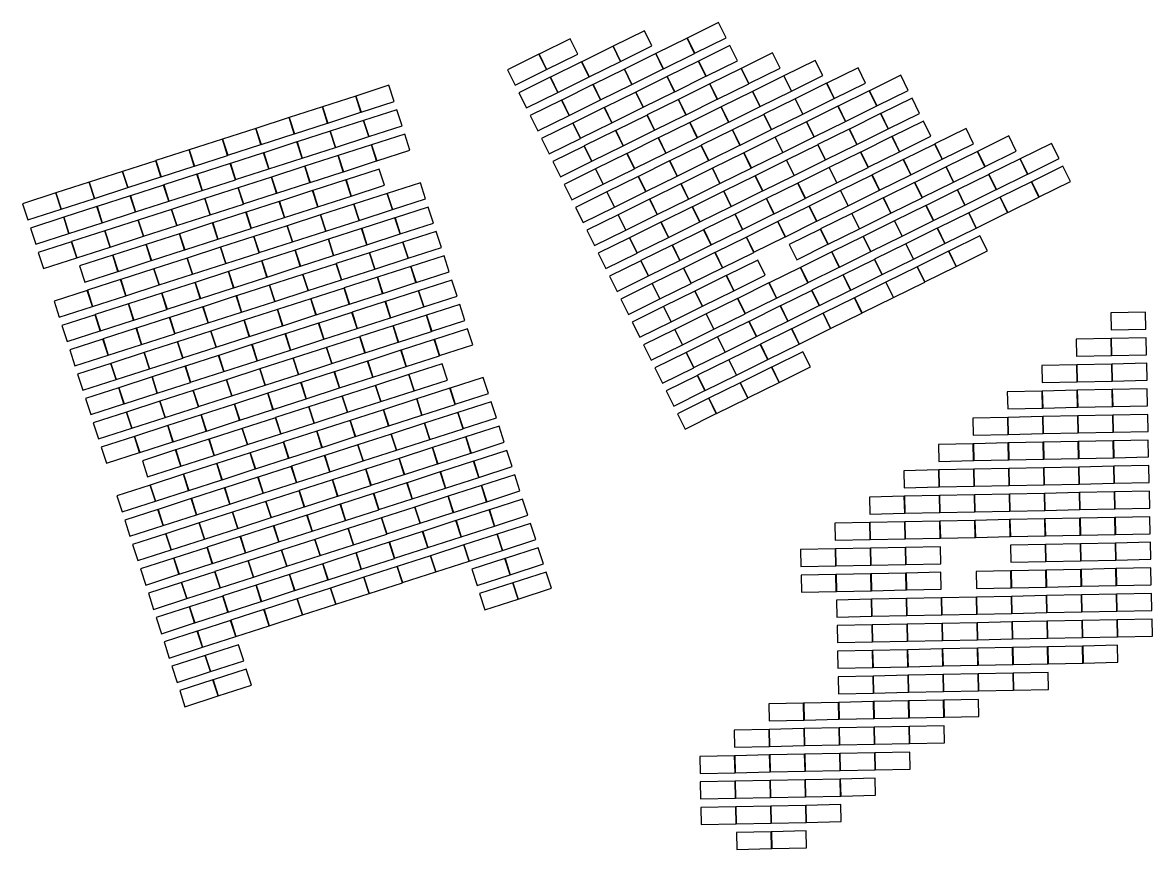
# Model space of a CAD drawing. Extents: x 13940 to 21108, y 1125 to 4857.
# Drawn here: x 16008 to 18576, y 1125 to 3004 of the extents above; entities that cross this region are included whole.
import ezdxf

# ---------------------------------------------------------------- set-up
doc = ezdxf.new("R2010")
doc.units = 0
doc.layers.add('Panels', color=7, linetype='Continuous')

msp = doc.modelspace()

# ---------------------------------------------------------------- linework, layer by layer
at = {"layer": 'Panels'}
for points, elevation in [([(17367.383, 2915.714), (17438.507, 2950.85), (17421.404, 2985.471), (17350.28, 2950.334)], -27.035), ([(17535.819, 2934.105), (17606.944, 2969.241), (17589.841, 3003.862), (17518.717, 2968.725)], -27.035), ([(17198.946, 2897.323), (17270.07, 2932.459), (17252.967, 2967.079), (17181.843, 2931.943)], -27.035), ([(17464.471, 2898.858), (17535.595, 2933.994), (17518.492, 2968.615), (17447.368, 2933.478)], -27.035), ([(17127.597, 2862.076), (17198.722, 2897.212), (17181.619, 2931.832), (17110.494, 2896.696)], -27.035), ([(17296.034, 2880.467), (17367.158, 2915.603), (17350.056, 2950.223), (17278.931, 2915.087)], -27.035), ([(17393.122, 2863.611), (17464.247, 2898.747), (17447.144, 2933.367), (17376.019, 2898.231)], -27.035), ([(17561.559, 2882.002), (17632.683, 2917.138), (17615.581, 2951.758), (17544.456, 2916.622)], -27.035), ([(17658.647, 2865.146), (17729.772, 2900.282), (17712.669, 2934.902), (17641.544, 2899.766)], -27.035), ([(17224.686, 2845.22), (17295.81, 2880.356), (17278.707, 2914.976), (17207.583, 2879.84)], -27.035), ([(17490.211, 2846.755), (17561.335, 2881.891), (17544.232, 2916.511), (17473.108, 2881.375)], -27.035), ([(17755.736, 2848.29), (17826.86, 2883.426), (17809.757, 2918.046), (17738.633, 2882.91)], -27.035), ([(17153.337, 2809.972), (17224.461, 2845.109), (17207.359, 2879.729), (17136.234, 2844.593)], -27.035), ([(17321.774, 2828.364), (17392.898, 2863.5), (17375.795, 2898.12), (17304.671, 2862.984)], -27.035), ([(17418.862, 2811.508), (17489.986, 2846.644), (17472.884, 2881.264), (17401.759, 2846.128)], -27.035), ([(17587.299, 2829.899), (17658.423, 2865.035), (17641.32, 2899.655), (17570.196, 2864.519)], -27.035), ([(17684.387, 2813.043), (17755.511, 2848.179), (17738.409, 2882.799), (17667.284, 2847.663)], -27.035), ([(17852.824, 2831.434), (17923.948, 2866.57), (17906.845, 2901.19), (17835.721, 2866.054)], -27.035), ([(17949.912, 2814.578), (18021.036, 2849.714), (18003.934, 2884.334), (17932.809, 2849.198)], -27.035), ([(16777.251, 2800.217), (16852.741, 2824.6), (16840.872, 2861.345), (16765.382, 2836.962)], 25.865), ([(17250.425, 2793.116), (17321.55, 2828.253), (17304.447, 2862.873), (17233.322, 2827.737)], -27.035), ([(17515.95, 2794.652), (17587.075, 2829.788), (17569.972, 2864.408), (17498.847, 2829.272)], -27.035), ([(17781.475, 2796.187), (17852.6, 2831.323), (17835.497, 2865.943), (17764.372, 2830.807)], -27.035), ([(16701.523, 2775.758), (16777.013, 2800.14), (16765.144, 2836.885), (16689.654, 2812.503)], 25.865), ([(17179.077, 2757.869), (17250.201, 2793.006), (17233.098, 2827.626), (17161.974, 2792.489)], -27.035), ([(17347.513, 2776.26), (17418.638, 2811.397), (17401.535, 2846.017), (17330.411, 2810.881)], -27.035), ([(17444.602, 2759.404), (17515.726, 2794.541), (17498.623, 2829.161), (17427.499, 2794.025)], -27.035), ([(17613.038, 2777.795), (17684.163, 2812.932), (17667.06, 2847.552), (17595.936, 2812.416)], -27.035), ([(17710.127, 2760.939), (17781.251, 2796.076), (17764.148, 2830.696), (17693.024, 2795.56)], -27.035), ([(17878.563, 2779.331), (17949.688, 2814.467), (17932.585, 2849.087), (17861.461, 2813.951)], -27.035), ([(17975.652, 2762.475), (18046.776, 2797.611), (18029.673, 2832.231), (17958.549, 2797.095)], -27.035), ([(16625.795, 2751.298), (16701.285, 2775.681), (16689.416, 2812.426), (16613.926, 2788.043)], 25.865), ([(16795.112, 2744.916), (16870.602, 2769.298), (16858.734, 2806.043), (16783.244, 2781.661)], 25.865), ([(17276.165, 2741.013), (17347.289, 2776.15), (17330.186, 2810.77), (17259.062, 2775.633)], -27.035), ([(17541.69, 2742.548), (17612.814, 2777.685), (17595.711, 2812.305), (17524.587, 2777.169)], -27.035), ([(17807.215, 2744.083), (17878.339, 2779.22), (17861.236, 2813.84), (17790.112, 2778.704)], -27.035), ([(16550.067, 2726.839), (16625.557, 2751.221), (16613.689, 2787.966), (16538.199, 2763.584)], 25.865), ([(16719.385, 2720.456), (16794.875, 2744.839), (16783.006, 2781.584), (16707.516, 2757.201)], 25.865), ([(17204.816, 2705.766), (17275.941, 2740.903), (17258.838, 2775.523), (17187.714, 2740.386)], -27.035), ([(17373.253, 2724.157), (17444.378, 2759.294), (17427.275, 2793.914), (17356.15, 2758.777)], -27.035), ([(17470.341, 2707.301), (17541.466, 2742.438), (17524.363, 2777.058), (17453.239, 2741.921)], -27.035), ([(17638.778, 2725.692), (17709.903, 2760.829), (17692.8, 2795.449), (17621.675, 2760.312)], -27.035), ([(17735.866, 2708.836), (17806.991, 2743.973), (17789.888, 2778.593), (17718.764, 2743.456)], -27.035), ([(17904.303, 2727.227), (17975.428, 2762.364), (17958.325, 2796.984), (17887.2, 2761.848)], -27.035), ([(18001.391, 2710.371), (18072.516, 2745.508), (18055.413, 2780.128), (17984.289, 2744.992)], -27.035), ([(16474.339, 2702.379), (16549.829, 2726.762), (16537.961, 2763.507), (16462.471, 2739.124)], 25.865), ([(16643.657, 2695.997), (16719.147, 2720.379), (16707.278, 2757.125), (16631.788, 2732.742)], 25.865), ([(16812.974, 2689.614), (16888.464, 2713.997), (16876.596, 2750.742), (16801.106, 2726.36)], 25.865), ([(17301.905, 2688.91), (17373.029, 2724.046), (17355.926, 2758.667), (17284.802, 2723.53)], -27.035), ([(17567.43, 2690.445), (17638.554, 2725.582), (17621.451, 2760.202), (17550.327, 2725.065)], -27.035), ([(17832.955, 2691.98), (17904.079, 2727.117), (17886.976, 2761.737), (17815.852, 2726.6)], -27.035), ([(18098.48, 2693.515), (18169.604, 2728.652), (18152.501, 2763.272), (18081.377, 2728.136)], -27.035), ([(16398.611, 2677.92), (16474.101, 2702.302), (16462.233, 2739.048), (16386.743, 2714.665)], 25.865), ([(16567.929, 2671.537), (16643.419, 2695.92), (16631.55, 2732.665), (16556.06, 2708.283)], 25.865), ([(16737.246, 2665.155), (16812.736, 2689.538), (16800.868, 2726.283), (16725.378, 2701.9)], 25.865), ([(17230.556, 2653.663), (17301.68, 2688.799), (17284.578, 2723.42), (17213.453, 2688.283)], -27.035), ([(17398.993, 2672.054), (17470.117, 2707.19), (17453.014, 2741.811), (17381.89, 2706.674)], -27.035), ([(17496.081, 2655.198), (17567.205, 2690.334), (17550.103, 2724.955), (17478.978, 2689.818)], -27.035), ([(17664.518, 2673.589), (17735.642, 2708.726), (17718.539, 2743.346), (17647.415, 2708.209)], -27.035), ([(17761.606, 2656.733), (17832.73, 2691.87), (17815.628, 2726.49), (17744.503, 2691.353)], -27.035), ([(17930.043, 2675.124), (18001.167, 2710.261), (17984.064, 2744.881), (17912.94, 2709.744)], -27.035), ([(18027.131, 2658.268), (18098.255, 2693.405), (18081.153, 2728.025), (18010.028, 2692.888)], -27.035), ([(18195.568, 2676.659), (18266.692, 2711.796), (18249.589, 2746.416), (18178.465, 2711.279)], -27.035), ([(18292.656, 2659.803), (18363.78, 2694.94), (18346.678, 2729.56), (18275.553, 2694.423)], -27.035), ([(16322.883, 2653.46), (16398.373, 2677.843), (16386.505, 2714.588), (16311.015, 2690.206)], 25.865), ([(16492.201, 2647.078), (16567.691, 2671.461), (16555.823, 2708.206), (16480.333, 2683.823)], 25.865), ([(16661.518, 2640.696), (16737.008, 2665.078), (16725.14, 2701.823), (16649.65, 2677.441)], 25.865), ([(17327.644, 2636.807), (17398.769, 2671.943), (17381.666, 2706.563), (17310.541, 2671.427)], -27.035), ([(17593.169, 2638.342), (17664.294, 2673.478), (17647.191, 2708.099), (17576.066, 2672.962)], -27.035), ([(17858.694, 2639.877), (17929.819, 2675.013), (17912.716, 2709.634), (17841.591, 2674.497)], -27.035), ([(18124.219, 2641.412), (18195.344, 2676.549), (18178.241, 2711.169), (18107.116, 2676.032)], -27.035), ([(16247.155, 2629.001), (16322.645, 2653.384), (16310.777, 2690.129), (16235.287, 2665.746)], 25.865), ([(16416.473, 2622.619), (16491.963, 2647.001), (16480.095, 2683.746), (16404.605, 2659.364)], 25.865), ([(16585.791, 2616.236), (16661.281, 2640.619), (16649.412, 2677.364), (16573.922, 2652.981)], 25.865), ([(16755.108, 2609.854), (16830.598, 2634.236), (16818.73, 2670.982), (16743.24, 2646.599)], 25.865), ([(17256.296, 2601.56), (17327.42, 2636.696), (17310.317, 2671.316), (17239.193, 2636.18)], -27.035), ([(17424.733, 2619.951), (17495.857, 2655.087), (17478.754, 2689.707), (17407.63, 2654.571)], -27.035), ([(17521.821, 2603.095), (17592.945, 2638.231), (17575.842, 2672.851), (17504.718, 2637.715)], -27.035), ([(17690.257, 2621.486), (17761.382, 2656.622), (17744.279, 2691.243), (17673.155, 2656.106)], -27.035), ([(17787.346, 2604.63), (17858.47, 2639.766), (17841.367, 2674.387), (17770.243, 2639.25)], -27.035), ([(17955.782, 2623.021), (18026.907, 2658.157), (18009.804, 2692.778), (17938.68, 2657.641)], -27.035), ([(18052.871, 2606.165), (18123.995, 2641.301), (18106.892, 2675.922), (18035.768, 2640.785)], -27.035), ([(18221.307, 2624.556), (18292.432, 2659.693), (18275.329, 2694.313), (18204.205, 2659.176)], -27.035), ([(18318.396, 2607.7), (18389.52, 2642.837), (18372.417, 2677.457), (18301.293, 2642.32)], -27.035), ([(16171.428, 2604.541), (16246.918, 2628.924), (16235.049, 2665.669), (16159.559, 2641.287)], 25.865), ([(16340.745, 2598.159), (16416.235, 2622.542), (16404.367, 2659.287), (16328.877, 2634.904)], 25.865), ([(16510.063, 2591.777), (16585.553, 2616.159), (16573.684, 2652.904), (16498.194, 2628.522)], 25.865), ([(16679.38, 2585.394), (16754.87, 2609.777), (16743.002, 2646.522), (16667.512, 2622.14)], 25.865), ([(17353.384, 2584.704), (17424.508, 2619.84), (17407.406, 2654.46), (17336.281, 2619.324)], -27.035), ([(17618.909, 2586.239), (17690.033, 2621.375), (17672.931, 2655.995), (17601.806, 2620.859)], -27.035), ([(17884.434, 2587.774), (17955.558, 2622.91), (17938.456, 2657.53), (17867.331, 2622.394)], -27.035), ([(18149.959, 2589.309), (18221.083, 2624.445), (18203.981, 2659.066), (18132.856, 2623.929)], -27.035), ([(16095.7, 2580.082), (16171.19, 2604.465), (16159.321, 2641.21), (16083.831, 2616.827)], 25.865), ([(16265.017, 2573.7), (16340.507, 2598.082), (16328.639, 2634.827), (16253.149, 2610.445)], 25.865), ([(16434.335, 2567.317), (16509.825, 2591.7), (16497.956, 2628.445), (16422.466, 2604.062)], 25.865), ([(16603.652, 2560.935), (16679.142, 2585.317), (16667.274, 2622.063), (16591.784, 2597.68)], 25.865), ([(16848.698, 2579.012), (16924.188, 2603.395), (16912.319, 2640.14), (16836.83, 2615.757)], 25.865), ([(17450.472, 2567.848), (17521.597, 2602.984), (17504.494, 2637.604), (17433.369, 2602.468)], -27.035), ([(17547.56, 2550.992), (17618.685, 2586.128), (17601.582, 2620.748), (17530.458, 2585.612)], -27.035), ([(17715.997, 2569.383), (17787.122, 2604.519), (17770.019, 2639.139), (17698.894, 2604.003)], -27.035), ([(17813.085, 2552.527), (17884.21, 2587.663), (17867.107, 2622.283), (17795.983, 2587.147)], -27.035), ([(17981.522, 2570.918), (18052.647, 2606.054), (18035.544, 2640.674), (17964.419, 2605.538)], -27.035), ([(18078.61, 2554.062), (18149.735, 2589.198), (18132.632, 2623.818), (18061.508, 2588.682)], -27.035), ([(18247.047, 2572.453), (18318.172, 2607.589), (18301.069, 2642.21), (18229.944, 2607.073)], -27.035), ([(16019.972, 2555.623), (16095.462, 2580.005), (16083.593, 2616.75), (16008.103, 2592.368)], 25.865), ([(16189.289, 2549.24), (16264.779, 2573.623), (16252.911, 2610.368), (16177.421, 2585.985)], 25.865), ([(16358.607, 2542.858), (16434.097, 2567.24), (16422.229, 2603.986), (16346.739, 2579.603)], 25.865), ([(16527.925, 2536.475), (16603.415, 2560.858), (16591.546, 2597.603), (16516.056, 2573.221)], 25.865), ([(16772.97, 2554.553), (16848.46, 2578.935), (16836.592, 2615.68), (16761.102, 2591.298)], 25.865), ([(17282.035, 2549.457), (17353.16, 2584.593), (17336.057, 2619.213), (17264.933, 2584.077)], -27.035), ([(17379.124, 2532.601), (17450.248, 2567.737), (17433.145, 2602.357), (17362.021, 2567.221)], -27.035), ([(17644.649, 2534.136), (17715.773, 2569.272), (17698.67, 2603.892), (17627.546, 2568.756)], -27.035), ([(17910.174, 2535.671), (17981.298, 2570.807), (17964.195, 2605.427), (17893.071, 2570.291)], -27.035), ([(18175.699, 2537.206), (18246.823, 2572.342), (18229.72, 2606.962), (18158.596, 2571.826)], -27.035), ([(16113.561, 2524.781), (16189.051, 2549.163), (16177.183, 2585.909), (16101.693, 2561.526)], 25.865), ([(16282.879, 2518.398), (16358.369, 2542.781), (16346.501, 2579.526), (16271.011, 2555.144)], 25.865), ([(16452.197, 2512.016), (16527.687, 2536.399), (16515.818, 2573.144), (16440.328, 2548.761)], 25.865), ([(16697.242, 2530.093), (16772.732, 2554.476), (16760.864, 2591.221), (16685.374, 2566.838)], 25.865), ([(16866.56, 2523.711), (16942.05, 2548.093), (16930.181, 2584.838), (16854.691, 2560.456)], 25.865), ([(17476.212, 2515.744), (17547.336, 2550.881), (17530.233, 2585.501), (17459.109, 2550.365)], -27.035), ([(17573.3, 2498.888), (17644.424, 2534.025), (17627.322, 2568.645), (17556.197, 2533.509)], -27.035), ([(17741.737, 2517.28), (17812.861, 2552.416), (17795.758, 2587.036), (17724.634, 2551.9)], -27.035), ([(17838.825, 2500.424), (17909.949, 2535.56), (17892.847, 2570.18), (17821.722, 2535.044)], -27.035), ([(18007.262, 2518.815), (18078.386, 2553.951), (18061.283, 2588.571), (17990.159, 2553.435)], -27.035), ([(18104.35, 2501.959), (18175.474, 2537.095), (18158.372, 2571.715), (18087.247, 2536.579)], -27.035), ([(16037.834, 2500.321), (16113.324, 2524.704), (16101.455, 2561.449), (16025.965, 2537.066)], 25.865), ([(16207.151, 2493.939), (16282.641, 2518.322), (16270.773, 2555.067), (16195.283, 2530.684)], 25.865), ([(16376.469, 2487.557), (16451.959, 2511.939), (16440.09, 2548.684), (16364.6, 2524.302)], 25.865), ([(16545.786, 2481.174), (16621.276, 2505.557), (16609.408, 2542.302), (16533.918, 2517.919)], 25.865), ([(16621.514, 2505.634), (16697.004, 2530.016), (16685.136, 2566.761), (16609.646, 2542.379)], 25.865), ([(16790.832, 2499.251), (16866.322, 2523.634), (16854.453, 2560.379), (16778.963, 2535.996)], 25.865), ([(17307.775, 2497.353), (17378.9, 2532.49), (17361.797, 2567.11), (17290.672, 2531.974)], -27.035), ([(17404.863, 2480.497), (17475.988, 2515.634), (17458.885, 2550.254), (17387.76, 2515.118)], -27.035), ([(17670.388, 2482.032), (17741.513, 2517.169), (17724.41, 2551.789), (17653.285, 2516.653)], -27.035), ([(17935.913, 2483.567), (18007.038, 2518.704), (17989.935, 2553.324), (17918.81, 2518.188)], -27.035), ([(16131.423, 2469.48), (16206.913, 2493.862), (16195.045, 2530.607), (16119.555, 2506.225)], 25.865), ([(16300.741, 2463.097), (16376.231, 2487.48), (16364.363, 2524.225), (16288.873, 2499.842)], 25.865), ([(16470.058, 2456.715), (16545.548, 2481.097), (16533.68, 2517.843), (16458.19, 2493.46)], 25.865), ([(16715.104, 2474.792), (16790.594, 2499.174), (16778.726, 2535.92), (16703.236, 2511.537)], 25.865), ([(16884.422, 2468.409), (16959.911, 2492.792), (16948.043, 2529.537), (16872.553, 2505.155)], 25.865), ([(17501.952, 2463.641), (17573.076, 2498.778), (17555.973, 2533.398), (17484.849, 2498.261)], -27.035), ([(17599.04, 2446.785), (17670.164, 2481.922), (17653.061, 2516.542), (17581.937, 2481.405)], -27.035), ([(17767.477, 2465.176), (17838.601, 2500.313), (17821.498, 2534.933), (17750.374, 2499.797)], -27.035), ([(17864.565, 2448.32), (17935.689, 2483.457), (17918.586, 2518.077), (17847.462, 2482.941)], -27.035), ([(18033.002, 2466.711), (18104.126, 2501.848), (18087.023, 2536.468), (18015.899, 2501.332)], -27.035), ([(18130.09, 2449.855), (18201.214, 2484.992), (18184.111, 2519.612), (18112.987, 2484.476)], -27.035), ([(16055.695, 2445.02), (16131.185, 2469.403), (16119.317, 2506.148), (16043.827, 2481.765)], 25.865), ([(16225.013, 2438.638), (16300.503, 2463.02), (16288.635, 2499.765), (16213.145, 2475.383)], 25.865), ([(16394.331, 2432.255), (16469.821, 2456.638), (16457.952, 2493.383), (16382.462, 2469)], 25.865), ([(16639.376, 2450.332), (16714.866, 2474.715), (16702.998, 2511.46), (16627.508, 2487.078)], 25.865), ([(16808.694, 2443.95), (16884.184, 2468.333), (16872.315, 2505.078), (16796.825, 2480.695)], 25.865), ([(17333.515, 2445.25), (17404.639, 2480.387), (17387.536, 2515.007), (17316.412, 2479.87)], -27.035), ([(17430.603, 2428.394), (17501.727, 2463.531), (17484.625, 2498.151), (17413.5, 2463.014)], -27.035), ([(17961.653, 2431.464), (18032.777, 2466.601), (18015.675, 2501.221), (17944.55, 2466.085)], -27.035), ([(16149.285, 2414.178), (16224.775, 2438.561), (16212.907, 2475.306), (16137.417, 2450.923)], 25.865), ([(16318.603, 2407.796), (16394.093, 2432.178), (16382.224, 2468.924), (16306.734, 2444.541)], 25.865), ([(16563.648, 2425.873), (16639.138, 2450.256), (16627.27, 2487.001), (16551.78, 2462.618)], 25.865), ([(16732.966, 2419.491), (16808.456, 2443.873), (16796.587, 2480.618), (16721.097, 2456.236)], 25.865), ([(16902.283, 2413.108), (16977.773, 2437.491), (16965.905, 2474.236), (16890.415, 2449.853)], 25.865), ([(17527.691, 2411.538), (17598.816, 2446.675), (17581.713, 2481.295), (17510.588, 2446.158)], -27.035), ([(17793.216, 2413.073), (17864.341, 2448.21), (17847.238, 2482.83), (17776.113, 2447.693)], -27.035), ([(17890.304, 2396.217), (17961.429, 2431.354), (17944.326, 2465.974), (17873.202, 2430.837)], -27.035), ([(18058.741, 2414.608), (18129.866, 2449.745), (18112.763, 2484.365), (18041.638, 2449.228)], -27.035), ([(16242.875, 2383.336), (16318.365, 2407.719), (16306.496, 2444.464), (16231.006, 2420.082)], 25.865), ([(16487.92, 2401.414), (16563.41, 2425.796), (16551.542, 2462.541), (16476.052, 2438.159)], 25.865), ([(16657.238, 2395.031), (16732.728, 2419.414), (16720.859, 2456.159), (16645.37, 2431.776)], 25.865), ([(16826.555, 2388.649), (16902.045, 2413.031), (16890.177, 2449.777), (16814.687, 2425.394)], 25.865), ([(17359.254, 2393.147), (17430.379, 2428.283), (17413.276, 2462.904), (17342.152, 2427.767)], -27.035), ([(17456.343, 2376.291), (17527.467, 2411.427), (17510.364, 2446.048), (17439.24, 2410.911)], -27.035), ([(17624.779, 2394.682), (17695.904, 2429.818), (17678.801, 2464.439), (17607.677, 2429.302)], -27.035), ([(17721.868, 2377.826), (17792.992, 2412.962), (17775.889, 2447.583), (17704.765, 2412.446)], -27.035), ([(17987.393, 2379.361), (18058.517, 2414.498), (18041.414, 2449.118), (17970.29, 2413.981)], -27.035), ([(16167.147, 2358.877), (16242.637, 2383.26), (16230.769, 2420.005), (16155.279, 2395.622)], 25.865), ([(16412.192, 2376.954), (16487.682, 2401.337), (16475.814, 2438.082), (16400.324, 2413.699)], 25.865), ([(16581.51, 2370.572), (16657, 2394.954), (16645.132, 2431.699), (16569.642, 2407.317)], 25.865), ([(16750.828, 2364.189), (16826.318, 2388.572), (16814.449, 2425.317), (16738.959, 2400.934)], 25.865), ([(16920.145, 2357.807), (16995.635, 2382.19), (16983.767, 2418.935), (16908.277, 2394.552)], 25.865), ([(17553.431, 2359.435), (17624.555, 2394.571), (17607.452, 2429.192), (17536.328, 2394.055)], -27.035), ([(17818.956, 2360.97), (17890.08, 2396.106), (17872.977, 2430.727), (17801.853, 2395.59)], -27.035), ([(17916.044, 2344.114), (17987.169, 2379.25), (17970.066, 2413.871), (17898.941, 2378.734)], -27.035), ([(16091.419, 2334.418), (16166.909, 2358.8), (16155.041, 2395.545), (16079.551, 2371.163)], 25.865), ([(16260.737, 2328.035), (16336.227, 2352.418), (16324.358, 2389.163), (16248.868, 2364.78)], 25.865), ([(16336.465, 2352.495), (16411.955, 2376.877), (16400.086, 2413.622), (16324.596, 2389.24)], 25.865), ([(16505.782, 2346.112), (16581.272, 2370.495), (16569.404, 2407.24), (16493.914, 2382.857)], 25.865), ([(16675.1, 2339.73), (16750.59, 2364.112), (16738.721, 2400.858), (16663.231, 2376.475)], 25.865), ([(16844.417, 2333.348), (16919.907, 2357.73), (16908.039, 2394.475), (16832.549, 2370.093)], 25.865), ([(17384.994, 2341.044), (17456.119, 2376.18), (17439.016, 2410.8), (17367.891, 2375.664)], -27.035), ([(17482.082, 2324.188), (17553.207, 2359.324), (17536.104, 2393.944), (17464.98, 2358.808)], -27.035), ([(17650.519, 2342.579), (17721.644, 2377.715), (17704.541, 2412.336), (17633.416, 2377.199)], -27.035), ([(17747.607, 2325.723), (17818.732, 2360.859), (17801.629, 2395.479), (17730.505, 2360.343)], -27.035), ([(16185.009, 2303.576), (16260.499, 2327.958), (16248.63, 2364.704), (16173.14, 2340.321)], 25.865), ([(16430.054, 2321.653), (16505.544, 2346.035), (16493.676, 2382.781), (16418.186, 2358.398)], 25.865), ([(16599.372, 2315.27), (16674.862, 2339.653), (16662.993, 2376.398), (16587.503, 2352.016)], 25.865), ([(16768.689, 2308.888), (16844.179, 2333.271), (16832.311, 2370.016), (16756.821, 2345.633)], 25.865), ([(16938.007, 2302.506), (17013.497, 2326.888), (17001.629, 2363.633), (16926.139, 2339.251)], 25.865), ([(17579.171, 2307.332), (17650.295, 2342.468), (17633.192, 2377.088), (17562.068, 2341.952)], -27.035), ([(17844.696, 2308.867), (17915.82, 2344.003), (17898.717, 2378.623), (17827.593, 2343.487)], -27.035), ([(16109.281, 2279.116), (16184.771, 2303.499), (16172.902, 2340.244), (16097.413, 2315.861)], 25.865), ([(16354.326, 2297.193), (16429.816, 2321.576), (16417.948, 2358.321), (16342.458, 2333.939)], 25.865), ([(16523.644, 2290.811), (16599.134, 2315.194), (16587.266, 2351.939), (16511.776, 2327.556)], 25.865), ([(16692.962, 2284.429), (16768.451, 2308.811), (16756.583, 2345.556), (16681.093, 2321.174)], 25.865), ([(16862.279, 2278.046), (16937.769, 2302.429), (16925.901, 2339.174), (16850.411, 2314.791)], 25.865), ([(17410.734, 2288.941), (17481.858, 2324.077), (17464.755, 2358.697), (17393.631, 2323.561)], -27.035), ([(17507.822, 2272.085), (17578.946, 2307.221), (17561.844, 2341.841), (17490.719, 2306.705)], -27.035), ([(17676.259, 2290.476), (17747.383, 2325.612), (17730.28, 2360.232), (17659.156, 2325.096)], -27.035), ([(17773.347, 2273.62), (17844.471, 2308.756), (17827.369, 2343.376), (17756.244, 2308.24)], -27.035), ([(16278.598, 2272.734), (16354.088, 2297.117), (16342.22, 2333.862), (16266.73, 2309.479)], 25.865), ([(16447.916, 2266.352), (16523.406, 2290.734), (16511.538, 2327.479), (16436.048, 2303.097)], 25.865), ([(16617.234, 2259.969), (16692.724, 2284.352), (16680.855, 2321.097), (16605.365, 2296.714)], 25.865), ([(16786.551, 2253.587), (16862.041, 2277.969), (16850.173, 2314.715), (16774.683, 2290.332)], 25.865), ([(17604.91, 2255.229), (17676.035, 2290.365), (17658.932, 2324.985), (17587.807, 2289.849)], -27.035), ([(16202.871, 2248.274), (16278.361, 2272.657), (16266.492, 2309.402), (16191.002, 2285.02)], 25.865), ([(16372.188, 2241.892), (16447.678, 2266.275), (16435.81, 2303.02), (16360.32, 2278.637)], 25.865), ([(16541.506, 2235.51), (16616.996, 2259.892), (16605.127, 2296.638), (16529.637, 2272.255)], 25.865), ([(16710.823, 2229.127), (16786.313, 2253.51), (16774.445, 2290.255), (16698.955, 2265.873)], 25.865), ([(16955.869, 2247.204), (17031.359, 2271.587), (17019.49, 2308.332), (16944, 2283.95)], 25.865), ([(17436.474, 2236.837), (17507.598, 2271.974), (17490.495, 2306.594), (17419.371, 2271.458)], -27.035), ([(17533.562, 2219.981), (17604.686, 2255.118), (17587.583, 2289.738), (17516.459, 2254.602)], -27.035), ([(17701.999, 2238.373), (17773.123, 2273.509), (17756.02, 2308.129), (17684.896, 2272.993)], -27.035), ([(16127.143, 2223.815), (16202.633, 2248.198), (16190.764, 2284.943), (16115.274, 2260.56)], 25.865), ([(16296.46, 2217.433), (16371.95, 2241.815), (16360.082, 2278.56), (16284.592, 2254.178)], 25.865), ([(16465.778, 2211.05), (16541.268, 2235.433), (16529.399, 2272.178), (16453.909, 2247.795)], 25.865), ([(16635.095, 2204.668), (16710.585, 2229.051), (16698.717, 2265.796), (16623.227, 2241.413)], 25.865), ([(16880.141, 2222.745), (16955.631, 2247.128), (16943.763, 2283.873), (16868.273, 2259.49)], 25.865), ([(17630.65, 2203.125), (17701.774, 2238.262), (17684.672, 2272.882), (17613.547, 2237.746)], -27.035), ([(16220.732, 2192.973), (16296.222, 2217.356), (16284.354, 2254.101), (16208.864, 2229.718)], 25.865), ([(16390.05, 2186.591), (16465.54, 2210.973), (16453.672, 2247.719), (16378.182, 2223.336)], 25.865), ([(16559.368, 2180.208), (16634.858, 2204.591), (16622.989, 2241.336), (16547.499, 2216.954)], 25.865), ([(16728.685, 2173.826), (16804.175, 2198.209), (16792.307, 2234.954), (16716.817, 2210.571)], 25.865), ([(16804.413, 2198.286), (16879.903, 2222.668), (16868.035, 2259.413), (16792.545, 2235.031)], 25.865), ([(17462.213, 2184.734), (17533.338, 2219.871), (17516.235, 2254.491), (17445.11, 2219.354)], -27.035), ([(17559.301, 2167.878), (17630.426, 2203.015), (17613.323, 2237.635), (17542.199, 2202.498)], -27.035), ([(17727.738, 2186.269), (17798.863, 2221.406), (17781.76, 2256.026), (17710.635, 2220.89)], -27.035), ([(16145.005, 2168.514), (16220.494, 2192.896), (16208.626, 2229.642), (16133.136, 2205.259)], 25.865), ([(16314.322, 2162.131), (16389.812, 2186.514), (16377.944, 2223.259), (16302.454, 2198.877)], 25.865), ([(16483.64, 2155.749), (16559.13, 2180.132), (16547.261, 2216.877), (16471.771, 2192.494)], 25.865), ([(16652.957, 2149.367), (16728.447, 2173.749), (16716.579, 2210.494), (16641.089, 2186.112)], 25.865), ([(16898.003, 2167.444), (16973.493, 2191.826), (16961.624, 2228.572), (16886.134, 2204.189)], 25.865), ([(17656.39, 2151.022), (17727.514, 2186.159), (17710.411, 2220.779), (17639.287, 2185.642)], -27.035), ([(16238.594, 2137.672), (16314.084, 2162.055), (16302.216, 2198.8), (16226.726, 2174.417)], 25.865), ([(16407.912, 2131.29), (16483.402, 2155.672), (16471.533, 2192.417), (16396.043, 2168.035)], 25.865), ([(16577.229, 2124.907), (16652.719, 2149.29), (16640.851, 2186.035), (16565.361, 2161.652)], 25.865), ([(16822.275, 2142.984), (16897.765, 2167.367), (16885.896, 2204.112), (16810.406, 2179.729)], 25.865), ([(16991.592, 2136.602), (17067.082, 2160.985), (17055.214, 2197.73), (16979.724, 2173.347)], 25.865), ([(17487.953, 2132.631), (17559.077, 2167.767), (17541.974, 2202.388), (17470.85, 2167.251)], -27.035), ([(17585.041, 2115.775), (17656.166, 2150.911), (17639.063, 2185.532), (17567.938, 2150.395)], -27.035), ([(16162.866, 2113.213), (16238.356, 2137.595), (16226.488, 2174.34), (16150.998, 2149.958)], 25.865), ([(16332.184, 2106.83), (16407.674, 2131.213), (16395.806, 2167.958), (16320.316, 2143.575)], 25.865), ([(16501.501, 2100.448), (16576.991, 2124.83), (16565.123, 2161.576), (16489.633, 2137.193)], 25.865), ([(16746.547, 2118.525), (16822.037, 2142.907), (16810.169, 2179.653), (16734.679, 2155.27)], 25.865), ([(16915.865, 2112.142), (16991.355, 2136.525), (16979.486, 2173.27), (16903.996, 2148.888)], 25.865), ([(16256.456, 2082.371), (16331.946, 2106.753), (16320.078, 2143.498), (16244.588, 2119.116)], 25.865), ([(16425.774, 2075.988), (16501.264, 2100.371), (16489.395, 2137.116), (16413.905, 2112.734)], 25.865), ([(16670.819, 2094.065), (16746.309, 2118.448), (16734.441, 2155.193), (16658.951, 2130.811)], 25.865), ([(16840.137, 2087.683), (16915.627, 2112.066), (16903.758, 2148.811), (16828.268, 2124.428)], 25.865), ([(17009.454, 2081.301), (17084.944, 2105.683), (17073.076, 2142.428), (16997.586, 2118.046)], 25.865), ([(17513.693, 2080.528), (17584.817, 2115.664), (17567.714, 2150.284), (17496.59, 2115.148)], -27.035), ([(16180.728, 2057.911), (16256.218, 2082.294), (16244.35, 2119.039), (16168.86, 2094.656)], 25.865), ([(16350.046, 2051.529), (16425.536, 2075.912), (16413.667, 2112.657), (16338.177, 2088.274)], 25.865), ([(16519.363, 2045.147), (16594.853, 2069.529), (16582.985, 2106.274), (16507.495, 2081.892)], 25.865), ([(16595.091, 2069.606), (16670.581, 2093.989), (16658.713, 2130.734), (16583.223, 2106.351)], 25.865), ([(16764.409, 2063.224), (16839.899, 2087.606), (16828.03, 2124.351), (16752.54, 2099.969)], 25.865), ([(16933.726, 2056.841), (17009.216, 2081.224), (16997.348, 2117.969), (16921.858, 2093.586)], 25.865), ([(16274.318, 2027.069), (16349.808, 2051.452), (16337.939, 2088.197), (16262.449, 2063.815)], 25.865), ([(16443.635, 2020.687), (16519.125, 2045.07), (16507.257, 2081.815), (16431.767, 2057.432)], 25.865), ([(16688.681, 2038.764), (16764.171, 2063.147), (16752.303, 2099.892), (16676.813, 2075.509)], 25.865), ([(16857.998, 2032.382), (16933.488, 2056.764), (16921.62, 2093.51), (16846.13, 2069.127)], 25.865), ([(17027.316, 2025.999), (17102.806, 2050.382), (17090.938, 2087.127), (17015.448, 2062.745)], 25.865), ([(16198.59, 2002.61), (16274.08, 2026.993), (16262.212, 2063.738), (16186.722, 2039.355)], 25.865), ([(16367.908, 1996.228), (16443.398, 2020.61), (16431.529, 2057.355), (16356.039, 2032.973)], 25.865), ([(16612.953, 2014.305), (16688.443, 2038.687), (16676.575, 2075.432), (16601.085, 2051.05)], 25.865), ([(16782.271, 2007.922), (16857.761, 2032.305), (16845.892, 2069.05), (16770.402, 2044.668)], 25.865), ([(16951.588, 2001.54), (17027.078, 2025.923), (17015.21, 2062.668), (16939.72, 2038.285)], 25.865), ([(16292.18, 1971.768), (16367.67, 1996.151), (16355.801, 2032.896), (16280.311, 2008.513)], 25.865), ([(16537.225, 1989.845), (16612.715, 2014.228), (16600.847, 2050.973), (16525.357, 2026.59)], 25.865), ([(16706.543, 1983.463), (16782.033, 2007.846), (16770.164, 2044.591), (16694.674, 2020.208)], 25.865), ([(16875.86, 1977.081), (16951.35, 2001.463), (16939.482, 2038.208), (16863.992, 2013.826)], 25.865), ([(17045.178, 1970.698), (17120.668, 1995.081), (17108.799, 2031.826), (17033.31, 2007.443)], 25.865), ([(16461.497, 1965.386), (16536.987, 1989.768), (16525.119, 2026.514), (16449.629, 2002.131)], 25.865), ([(16630.815, 1959.003), (16706.305, 1983.386), (16694.436, 2020.131), (16618.946, 1995.749)], 25.865), ([(16800.132, 1952.621), (16875.622, 1977.004), (16863.754, 2013.749), (16788.264, 1989.366)], 25.865), ([(16969.45, 1946.239), (17044.94, 1970.621), (17033.072, 2007.366), (16957.582, 1982.984)], 25.865), ([(16310.041, 1916.467), (16385.531, 1940.85), (16373.663, 1977.595), (16298.173, 1953.212)], 25.865), ([(16385.769, 1940.926), (16461.259, 1965.309), (16449.391, 2002.054), (16373.901, 1977.672)], 25.865), ([(16555.087, 1934.544), (16630.577, 1958.927), (16618.709, 1995.672), (16543.219, 1971.289)], 25.865), ([(16724.405, 1928.162), (16799.895, 1952.544), (16788.026, 1989.289), (16712.536, 1964.907)], 25.865), ([(16893.722, 1921.779), (16969.212, 1946.162), (16957.344, 1982.907), (16881.854, 1958.524)], 25.865), ([(16234.314, 1892.008), (16309.804, 1916.39), (16297.935, 1953.135), (16222.445, 1928.753)], 25.865), ([(16479.359, 1910.085), (16554.849, 1934.467), (16542.981, 1971.212), (16467.491, 1946.83)], 25.865), ([(16648.677, 1903.702), (16724.167, 1928.085), (16712.298, 1964.83), (16636.808, 1940.447)], 25.865), ([(16817.994, 1897.32), (16893.484, 1921.702), (16881.616, 1958.448), (16806.126, 1934.065)], 25.865), ([(16987.312, 1890.937), (17062.802, 1915.32), (17050.933, 1952.065), (16975.443, 1927.683)], 25.865), ([(17063.04, 1915.397), (17138.53, 1939.78), (17126.661, 1976.525), (17051.171, 1952.142)], 25.865), ([(16403.631, 1885.625), (16479.121, 1910.008), (16467.253, 1946.753), (16391.763, 1922.37)], 25.865), ([(16572.949, 1879.243), (16648.439, 1903.625), (16636.57, 1940.371), (16561.08, 1915.988)], 25.865), ([(16742.266, 1872.86), (16817.756, 1897.243), (16805.888, 1933.988), (16730.398, 1909.606)], 25.865), ([(16911.584, 1866.478), (16987.074, 1890.861), (16975.206, 1927.606), (16899.716, 1903.223)], 25.865), ([(16327.903, 1861.166), (16403.393, 1885.548), (16391.525, 1922.293), (16316.035, 1897.911)], 25.865), ([(16497.221, 1854.783), (16572.711, 1879.166), (16560.843, 1915.911), (16485.353, 1891.529)], 25.865), ([(16666.538, 1848.401), (16742.028, 1872.784), (16730.16, 1909.529), (16654.67, 1885.146)], 25.865), ([(16835.856, 1842.019), (16911.346, 1866.401), (16899.478, 1903.146), (16823.988, 1878.764)], 25.865), ([(17080.902, 1860.096), (17156.392, 1884.478), (17144.523, 1921.223), (17069.033, 1896.841)], 25.865), ([(16252.175, 1836.706), (16327.665, 1861.089), (16315.797, 1897.834), (16240.307, 1873.451)], 25.865), ([(16421.493, 1830.324), (16496.983, 1854.707), (16485.115, 1891.452), (16409.625, 1867.069)], 25.865), ([(16590.811, 1823.942), (16666.301, 1848.324), (16654.432, 1885.069), (16578.942, 1860.687)], 25.865), ([(16760.128, 1817.559), (16835.618, 1841.942), (16823.75, 1878.687), (16748.26, 1854.304)], 25.865), ([(17005.174, 1835.636), (17080.664, 1860.019), (17068.795, 1896.764), (16993.305, 1872.381)], 25.865), ([(16345.765, 1805.864), (16421.255, 1830.247), (16409.387, 1866.992), (16333.897, 1842.61)], 25.865), ([(16515.083, 1799.482), (16590.573, 1823.865), (16578.704, 1860.61), (16503.214, 1836.227)], 25.865), ([(16684.4, 1793.1), (16759.89, 1817.482), (16748.022, 1854.227), (16672.532, 1829.845)], 25.865), ([(16929.446, 1811.177), (17004.936, 1835.559), (16993.067, 1872.305), (16917.577, 1847.922)], 25.865), ([(17098.763, 1804.794), (17174.253, 1829.177), (17162.385, 1865.922), (17086.895, 1841.54)], 25.865), ([(16270.037, 1781.405), (16345.527, 1805.788), (16333.659, 1842.533), (16258.169, 1818.15)], 25.865), ([(16439.355, 1775.023), (16514.845, 1799.405), (16502.976, 1836.15), (16427.486, 1811.768)], 25.865), ([(16608.672, 1768.64), (16684.162, 1793.023), (16672.294, 1829.768), (16596.804, 1805.385)], 25.865), ([(16777.99, 1762.258), (16853.48, 1786.641), (16841.612, 1823.386), (16766.122, 1799.003)], 25.865), ([(16853.718, 1786.717), (16929.208, 1811.1), (16917.339, 1847.845), (16841.85, 1823.463)], 25.865), ([(17023.035, 1780.335), (17098.525, 1804.718), (17086.657, 1841.463), (17011.167, 1817.08)], 25.865), ([(16363.627, 1750.563), (16439.117, 1774.946), (16427.249, 1811.691), (16351.759, 1787.308)], 25.865), ([(16532.945, 1744.181), (16608.435, 1768.563), (16596.566, 1805.309), (16521.076, 1780.926)], 25.865), ([(16702.262, 1737.798), (16777.752, 1762.181), (16765.884, 1798.926), (16690.394, 1774.544)], 25.865), ([(16947.308, 1755.876), (17022.798, 1780.258), (17010.929, 1817.003), (16935.439, 1792.621)], 25.865), ([(17116.625, 1749.493), (17192.115, 1773.876), (17180.247, 1810.621), (17104.757, 1786.238)], 25.865), ([(16287.899, 1726.104), (16363.389, 1750.486), (16351.521, 1787.232), (16276.031, 1762.849)], 25.865), ([(16457.217, 1719.721), (16532.707, 1744.104), (16520.838, 1780.849), (16445.348, 1756.467)], 25.865), ([(16626.534, 1713.339), (16702.024, 1737.722), (16690.156, 1774.467), (16614.666, 1750.084)], 25.865), ([(16871.58, 1731.416), (16947.07, 1755.799), (16935.201, 1792.544), (16859.711, 1768.161)], 25.865), ([(17040.897, 1725.034), (17116.387, 1749.416), (17104.519, 1786.161), (17029.029, 1761.779)], 25.865), ([(16381.489, 1695.262), (16456.979, 1719.645), (16445.11, 1756.39), (16369.62, 1732.007)], 25.865), ([(16550.806, 1688.88), (16626.296, 1713.262), (16614.428, 1750.007), (16538.938, 1725.625)], 25.865), ([(16795.852, 1706.957), (16871.342, 1731.339), (16859.473, 1768.084), (16783.983, 1743.702)], 25.865), ([(17134.487, 1694.192), (17209.977, 1718.574), (17198.109, 1755.32), (17122.619, 1730.937)], 25.865), ([(16305.761, 1670.803), (16381.251, 1695.185), (16369.382, 1731.93), (16293.893, 1707.548)], 25.865), ([(16475.078, 1664.42), (16550.568, 1688.803), (16538.7, 1725.548), (16463.21, 1701.165)], 25.865), ([(16720.124, 1682.497), (16795.614, 1706.88), (16783.746, 1743.625), (16708.256, 1719.242)], 25.865), ([(17058.759, 1669.732), (17134.249, 1694.115), (17122.381, 1730.86), (17046.891, 1706.478)], 25.865), ([(16399.351, 1639.961), (16474.841, 1664.343), (16462.972, 1701.088), (16387.482, 1676.706)], 25.865), ([(16644.396, 1658.038), (16719.886, 1682.42), (16708.018, 1719.166), (16632.528, 1694.783)], 25.865), ([(16323.623, 1615.501), (16399.113, 1639.884), (16387.244, 1676.629), (16311.754, 1652.246)], 25.865), ([(16492.94, 1609.119), (16568.43, 1633.501), (16556.562, 1670.247), (16481.072, 1645.864)], 25.865), ([(16568.668, 1633.578), (16644.158, 1657.961), (16632.29, 1694.706), (16556.8, 1670.323)], 25.865), ([(16417.212, 1584.659), (16492.702, 1609.042), (16480.834, 1645.787), (16405.344, 1621.405)], 25.865), ([(16341.485, 1560.2), (16416.974, 1584.583), (16405.106, 1621.328), (16329.616, 1596.945)], 25.865), ([(16435.074, 1529.358), (16510.564, 1553.741), (16498.696, 1590.486), (16423.206, 1566.103)], 25.865), ([(16359.346, 1504.899), (16434.836, 1529.281), (16422.968, 1566.027), (16347.478, 1541.644)], 25.865), ([(16452.936, 1474.057), (16528.426, 1498.44), (16516.558, 1535.185), (16441.068, 1510.802)], 25.865), ([(16377.208, 1449.598), (16452.698, 1473.98), (16440.83, 1510.725), (16365.34, 1486.343)], 25.865)]:
    msp.add_lwpolyline(points, close=True, dxfattribs=dict(at, elevation=elevation))
for points in [[(18482.041, 2305.777), (18561.354, 2307.439), (18560.545, 2346.045), (18481.233, 2344.383)], [(18403.696, 2246.009), (18483.008, 2247.671), (18482.2, 2286.277), (18402.887, 2284.615)], [(18483.258, 2247.676), (18562.571, 2249.337), (18561.762, 2287.943), (18482.45, 2286.282)], [(18325.35, 2186.241), (18404.663, 2187.903), (18403.854, 2226.508), (18324.542, 2224.847)], [(18404.913, 2187.908), (18484.226, 2189.569), (18483.417, 2228.175), (18404.104, 2226.514)], [(18484.475, 2189.574), (18563.788, 2191.236), (18562.979, 2229.842), (18483.667, 2228.18)], [(18247.005, 2126.473), (18326.318, 2128.134), (18325.509, 2166.74), (18246.196, 2165.079)], [(18326.567, 2128.14), (18405.88, 2129.801), (18405.071, 2168.407), (18325.759, 2166.745)], [(18406.13, 2129.806), (18485.443, 2131.468), (18484.634, 2170.073), (18405.321, 2168.412)], [(18485.693, 2131.473), (18565.005, 2133.134), (18564.196, 2171.74), (18484.884, 2170.079)], [(18168.659, 2066.705), (18247.972, 2068.366), (18247.163, 2106.972), (18167.851, 2105.311)], [(18248.222, 2068.371), (18327.535, 2070.033), (18326.726, 2108.639), (18247.413, 2106.977)], [(18327.785, 2070.038), (18407.097, 2071.699), (18406.288, 2110.305), (18326.976, 2108.644)], [(18407.347, 2071.705), (18486.66, 2073.366), (18485.851, 2111.972), (18406.538, 2110.31)], [(18486.91, 2073.371), (18566.222, 2075.033), (18565.414, 2113.638), (18486.101, 2111.977)], [(18488.127, 2015.27), (18567.439, 2016.931), (18566.631, 2055.537), (18487.318, 2053.875)], [(18090.314, 2006.937), (18169.627, 2008.598), (18168.818, 2047.204), (18089.505, 2045.542)], [(18169.876, 2008.603), (18249.189, 2010.265), (18248.38, 2048.87), (18169.068, 2047.209)], [(18249.439, 2010.27), (18328.752, 2011.931), (18327.943, 2050.537), (18248.63, 2048.876)], [(18329.002, 2011.936), (18408.314, 2013.598), (18407.505, 2052.204), (18328.193, 2050.542)], [(18408.564, 2013.603), (18487.877, 2015.264), (18487.068, 2053.87), (18407.755, 2052.209)], [(18011.968, 1947.168), (18091.281, 1948.83), (18090.472, 1987.436), (18011.16, 1985.774)], [(18091.531, 1948.835), (18170.844, 1950.496), (18170.035, 1989.102), (18090.722, 1987.441)], [(18171.094, 1950.502), (18250.406, 1952.163), (18249.597, 1990.769), (18170.285, 1989.108)], [(18250.656, 1952.168), (18329.969, 1953.83), (18329.16, 1992.435), (18249.847, 1990.774)], [(18330.219, 1953.835), (18409.531, 1955.496), (18408.723, 1994.102), (18329.41, 1992.441)], [(18409.781, 1955.501), (18489.094, 1957.163), (18488.285, 1995.769), (18408.972, 1994.107)], [(18489.344, 1957.168), (18568.656, 1958.829), (18567.848, 1997.435), (18488.535, 1995.774)], [(17933.623, 1887.4), (18012.936, 1889.062), (18012.127, 1927.668), (17932.814, 1926.006)], [(18013.185, 1889.067), (18092.498, 1890.728), (18091.689, 1929.334), (18012.377, 1927.673)], [(18092.748, 1890.734), (18172.061, 1892.395), (18171.252, 1931.001), (18091.939, 1929.339)], [(18172.311, 1892.4), (18251.623, 1894.061), (18250.814, 1932.667), (18171.502, 1931.006)], [(18251.873, 1894.067), (18331.186, 1895.728), (18330.377, 1934.334), (18251.064, 1932.673)], [(18331.436, 1895.733), (18410.748, 1897.395), (18409.94, 1936.001), (18330.627, 1934.339)], [(18410.998, 1897.4), (18490.311, 1899.061), (18489.502, 1937.667), (18410.19, 1936.006)], [(18490.561, 1899.067), (18569.873, 1900.728), (18569.065, 1939.334), (18489.752, 1937.672)], [(18173.528, 1834.299), (18252.84, 1835.96), (18252.032, 1874.566), (18172.719, 1872.904)], [(18253.09, 1835.965), (18332.403, 1837.627), (18331.594, 1876.232), (18252.281, 1874.571)], [(18332.653, 1837.632), (18411.965, 1839.293), (18411.157, 1877.899), (18331.844, 1876.238)], [(18412.215, 1839.298), (18491.528, 1840.96), (18490.719, 1879.566), (18411.407, 1877.904)], [(18491.778, 1840.965), (18571.09, 1842.626), (18570.282, 1881.232), (18490.969, 1879.571)], [(17855.277, 1827.632), (17934.59, 1829.294), (17933.781, 1867.899), (17854.469, 1866.238)], [(17934.84, 1829.299), (18014.153, 1830.96), (18013.344, 1869.566), (17934.031, 1867.905)], [(18014.403, 1830.965), (18093.715, 1832.627), (18092.906, 1871.233), (18013.594, 1869.571)], [(18093.965, 1832.632), (18173.278, 1834.293), (18172.469, 1872.899), (18093.156, 1871.238)], [(17776.932, 1767.864), (17856.245, 1769.525), (17855.436, 1808.131), (17776.123, 1806.47)], [(17856.494, 1769.531), (17935.807, 1771.192), (17934.998, 1809.798), (17855.686, 1808.136)], [(17936.057, 1771.197), (18015.37, 1772.859), (18014.561, 1811.464), (17935.248, 1809.803)], [(18015.62, 1772.864), (18094.932, 1774.525), (18094.124, 1813.131), (18014.811, 1811.47)], [(18254.307, 1777.864), (18333.62, 1779.525), (18332.811, 1818.131), (18253.499, 1816.469)], [(18333.87, 1779.53), (18413.182, 1781.192), (18412.374, 1819.797), (18333.061, 1818.136)], [(18413.432, 1781.197), (18492.745, 1782.858), (18491.936, 1821.464), (18412.624, 1819.803)], [(18492.995, 1782.863), (18572.307, 1784.525), (18571.499, 1823.131), (18492.186, 1821.469)], [(17778.149, 1709.762), (17857.462, 1711.424), (17856.653, 1750.03), (17777.34, 1748.368)], [(17857.712, 1711.429), (17937.024, 1713.09), (17936.215, 1751.696), (17856.903, 1750.035)], [(17937.274, 1713.096), (18016.587, 1714.757), (18015.778, 1753.363), (17936.465, 1751.701)], [(18016.837, 1714.762), (18096.149, 1716.424), (18095.341, 1755.029), (18016.028, 1753.368)], [(18175.962, 1718.095), (18255.274, 1719.757), (18254.466, 1758.363), (18175.153, 1756.701)], [(18255.524, 1719.762), (18334.837, 1721.423), (18334.028, 1760.029), (18254.716, 1758.368)], [(18335.087, 1721.429), (18414.399, 1723.09), (18413.591, 1761.696), (18334.278, 1760.034)], [(18414.649, 1723.095), (18493.962, 1724.757), (18493.153, 1763.362), (18413.841, 1761.701)], [(18494.212, 1724.762), (18573.525, 1726.423), (18572.716, 1765.029), (18493.403, 1763.368)], [(17938.491, 1654.994), (18017.804, 1656.655), (18016.995, 1695.261), (17937.682, 1693.6)], [(18018.054, 1656.661), (18097.366, 1658.322), (18096.558, 1696.928), (18017.245, 1695.266)], [(18097.616, 1658.327), (18176.929, 1659.989), (18176.12, 1698.594), (18096.808, 1696.933)], [(18177.179, 1659.994), (18256.491, 1661.655), (18255.683, 1700.261), (18176.37, 1698.6)], [(18256.741, 1661.66), (18336.054, 1663.322), (18335.245, 1701.928), (18255.933, 1700.266)], [(18336.304, 1663.327), (18415.616, 1664.988), (18414.808, 1703.594), (18335.495, 1701.933)], [(18415.866, 1664.994), (18495.179, 1666.655), (18494.37, 1705.261), (18415.058, 1703.599)], [(18495.429, 1666.66), (18574.742, 1668.322), (18573.933, 1706.927), (18494.62, 1705.266)], [(17858.929, 1653.327), (17938.241, 1654.989), (17937.433, 1693.595), (17858.12, 1691.933)], [(18257.958, 1603.559), (18337.271, 1605.22), (18336.462, 1643.826), (18257.15, 1642.165)], [(18337.521, 1605.225), (18416.834, 1606.887), (18416.025, 1645.493), (18336.712, 1643.831)], [(18417.083, 1606.892), (18496.396, 1608.553), (18495.587, 1647.159), (18416.275, 1645.498)], [(18496.646, 1608.559), (18575.959, 1610.22), (18575.15, 1648.826), (18495.837, 1647.165)], [(17860.146, 1595.226), (17939.458, 1596.887), (17938.65, 1635.493), (17859.337, 1633.832)], [(17939.708, 1596.892), (18019.021, 1598.554), (18018.212, 1637.16), (17938.9, 1635.498)], [(18019.271, 1598.559), (18098.583, 1600.22), (18097.775, 1638.826), (18018.462, 1637.165)], [(18098.833, 1600.226), (18178.146, 1601.887), (18177.337, 1640.493), (18098.025, 1638.832)], [(18178.396, 1601.892), (18257.708, 1603.554), (18256.9, 1642.159), (18177.587, 1640.498)], [(17861.363, 1537.124), (17940.675, 1538.786), (17939.867, 1577.392), (17860.554, 1575.73)], [(17940.925, 1538.791), (18020.238, 1540.452), (18019.429, 1579.058), (17940.117, 1577.397)], [(18020.488, 1540.458), (18099.8, 1542.119), (18098.992, 1580.725), (18019.679, 1579.063)], [(18100.05, 1542.124), (18179.363, 1543.785), (18178.554, 1582.391), (18099.242, 1580.73)], [(18179.613, 1543.791), (18258.925, 1545.452), (18258.117, 1584.058), (18178.804, 1582.397)], [(18259.175, 1545.457), (18338.488, 1547.119), (18337.679, 1585.725), (18258.367, 1584.063)], [(18338.738, 1547.124), (18418.051, 1548.785), (18417.242, 1587.391), (18337.929, 1585.73)], [(18418.301, 1548.791), (18497.613, 1550.452), (18496.804, 1589.058), (18417.492, 1587.396)], [(17862.58, 1479.023), (17941.892, 1480.684), (17941.084, 1519.29), (17861.771, 1517.629)], [(17942.142, 1480.689), (18021.455, 1482.351), (18020.646, 1520.957), (17941.334, 1519.295)], [(18021.705, 1482.356), (18101.017, 1484.017), (18100.209, 1522.623), (18020.896, 1520.962)], [(18101.267, 1484.023), (18180.58, 1485.684), (18179.771, 1524.29), (18100.459, 1522.628)], [(18180.83, 1485.689), (18260.143, 1487.351), (18259.334, 1525.956), (18180.021, 1524.295)], [(18260.392, 1487.356), (18339.705, 1489.017), (18338.896, 1527.623), (18259.584, 1525.962)], [(18022.922, 1424.254), (18102.235, 1425.916), (18101.426, 1464.522), (18022.113, 1462.86)], [(18102.484, 1425.921), (18181.797, 1427.582), (18180.988, 1466.188), (18101.676, 1464.527)], [(17704.672, 1417.588), (17783.984, 1419.249), (17783.176, 1457.855), (17703.863, 1456.194)], [(17784.234, 1419.255), (17863.547, 1420.916), (17862.738, 1459.522), (17783.426, 1457.86)], [(17863.797, 1420.921), (17943.109, 1422.583), (17942.301, 1461.188), (17862.988, 1459.527)], [(17943.359, 1422.588), (18022.672, 1424.249), (18021.863, 1462.855), (17942.551, 1461.194)], [(17626.326, 1357.82), (17705.639, 1359.481), (17704.83, 1398.087), (17625.518, 1396.426)], [(17705.889, 1359.486), (17785.201, 1361.148), (17784.393, 1399.754), (17705.08, 1398.092)], [(17785.451, 1361.153), (17864.764, 1362.814), (17863.955, 1401.42), (17784.643, 1399.759)], [(17865.014, 1362.82), (17944.326, 1364.481), (17943.518, 1403.087), (17864.205, 1401.425)], [(17944.576, 1364.486), (18023.889, 1366.148), (18023.08, 1404.753), (17943.768, 1403.092)], [(18024.139, 1366.153), (18103.452, 1367.814), (18102.643, 1406.42), (18023.33, 1404.759)], [(17547.981, 1298.052), (17627.293, 1299.713), (17626.485, 1338.319), (17547.172, 1336.658)], [(17627.543, 1299.718), (17706.856, 1301.38), (17706.047, 1339.985), (17626.735, 1338.324)], [(17707.106, 1301.385), (17786.418, 1303.046), (17785.61, 1341.652), (17706.297, 1339.991)], [(17786.668, 1303.051), (17865.981, 1304.713), (17865.172, 1343.319), (17785.86, 1341.657)], [(17866.231, 1304.718), (17945.544, 1306.379), (17944.735, 1344.985), (17865.422, 1343.324)], [(17945.793, 1306.385), (18025.106, 1308.046), (18024.297, 1346.652), (17944.985, 1344.99)], [(17787.885, 1244.95), (17867.198, 1246.611), (17866.389, 1285.217), (17787.077, 1283.556)], [(17867.448, 1246.616), (17946.761, 1248.278), (17945.952, 1286.884), (17866.639, 1285.222)], [(17549.198, 1239.95), (17628.51, 1241.611), (17627.702, 1280.217), (17548.389, 1278.556)], [(17628.76, 1241.617), (17708.073, 1243.278), (17707.264, 1281.884), (17627.952, 1280.223)], [(17708.323, 1243.283), (17787.635, 1244.945), (17786.827, 1283.55), (17707.514, 1281.889)], [(17550.415, 1181.849), (17629.727, 1183.51), (17628.919, 1222.116), (17549.606, 1220.454)], [(17629.977, 1183.515), (17709.29, 1185.176), (17708.481, 1223.782), (17629.169, 1222.121)], [(17709.54, 1185.182), (17788.853, 1186.843), (17788.044, 1225.449), (17708.731, 1223.788)], [(17789.102, 1186.848), (17868.415, 1188.51), (17867.606, 1227.116), (17788.294, 1225.454)], [(17631.194, 1125.414), (17710.507, 1127.075), (17709.698, 1165.681), (17630.386, 1164.019)], [(17710.757, 1127.08), (17790.07, 1128.742), (17789.261, 1167.347), (17709.948, 1165.686)]]:
    msp.add_lwpolyline(points, close=True, dxfattribs=at)

doc.saveas('drawing.dxf')
